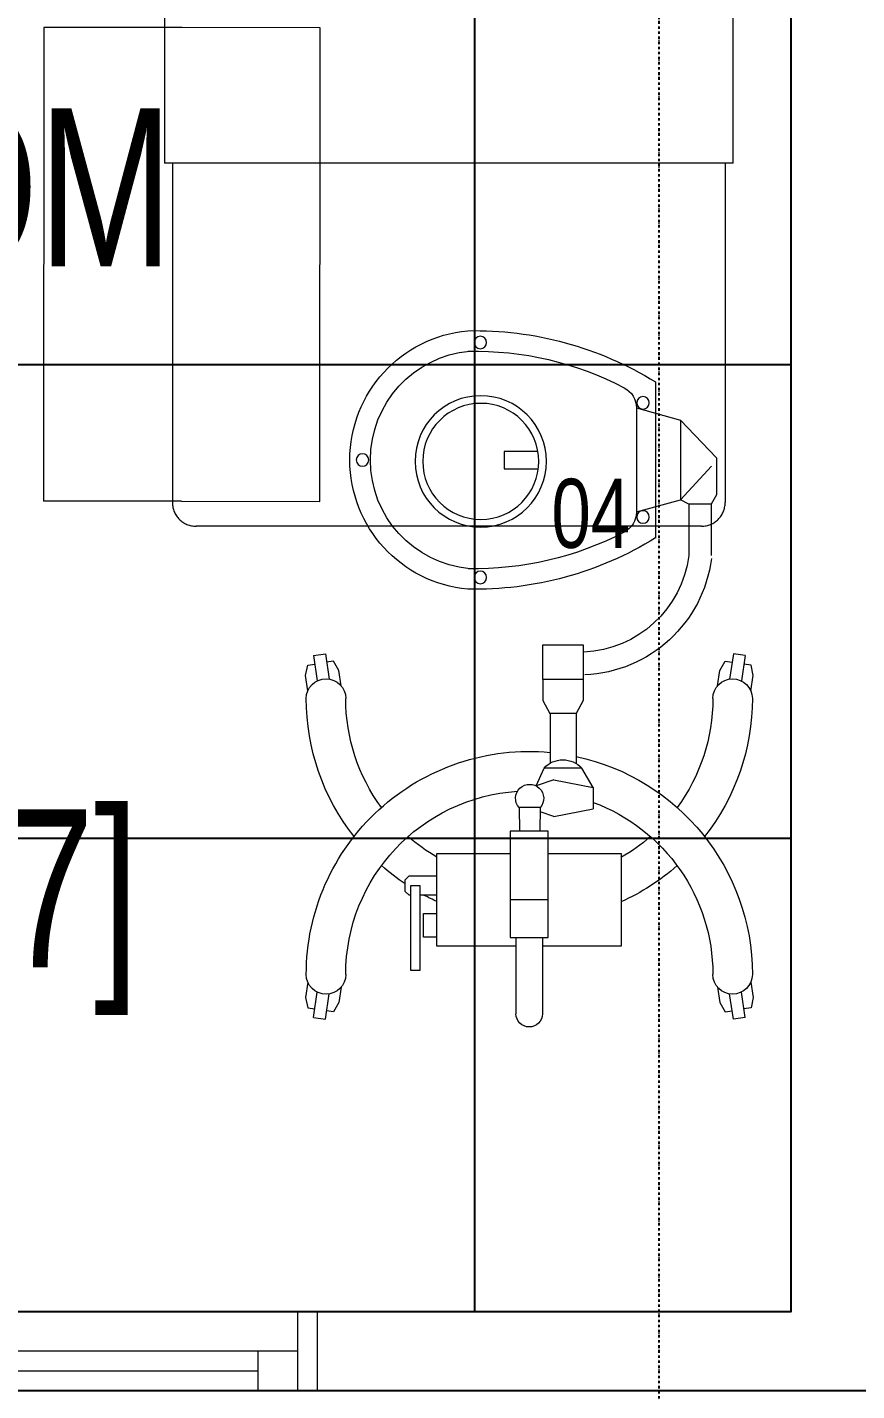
# Model space of a CAD drawing. Extents: x -560814 to 57327, y -29287 to 19916.
# Drawn here: x 38409 to 39459, y -910 to 817 of the extents above; entities that cross this region are included whole.
import ezdxf

# ---------------------------------------------------------------- set-up
doc = ezdxf.new("R2010")
doc.units = 0
doc.header["$LTSCALE"] = 0.25
doc.linetypes.add('01-First Floor$0$HIDDEN', pattern=[9.525, 6.35, -3.175])
doc.linetypes.add('DASHDOT', pattern=[25.4, 12.7, -6.35, 0, -6.35])
for name, color, linetype, lineweight in [('01-First Floor$0$72_EGR_BASE_TEXT', 252, 'Continuous', 5), ('01-First Floor$0$72_EGR_EQP_TAG', 142, 'Continuous', 5), ('01-First Floor$0$Aluminum', 251, 'Continuous', 5), ('01-First Floor$0$LOADING', 253, 'Continuous', 5), ('01-First Floor$0$Walls', 251, 'Continuous', 5), ('E-LITE-CLNG-CNDT', 6, 'DASHDOT', 35), ('T-DATA-CLNG-COND', 51, 'DASHDOT', 25)]:
    doc.layers.add(name, color=color, linetype=linetype, lineweight=lineweight)
doc.layers.add('01-First Floor$0$FALSE CEILING', color=251, linetype='Continuous')
doc.styles.add('01-First Floor$0$X3G_ENTITY_257CFD', font='swisscl.ttf', dxfattribs={"height": 200})
doc.styles.add('01-First Floor$0$X3G_ENTITY_9EC9', font='swisscl.ttf', dxfattribs={"height": 0.2})
doc.styles.add('01-First Floor$0$X3G_ENTITY_9F38', font='swisscl.ttf', dxfattribs={"height": 0.2})

# ---------------------------------------------------------------- blocks, each defined once
blk = doc.blocks.new('01-First Floor$0$HF13902-P')
at = {"color": 8, "linetype": '01-First Floor$0$HIDDEN'}
for p, q in [((-0.35, -0.6824), (-0.35, -1.1124)), ((0.35, -0.6824), (0.35, -1.1124)), ((0.32, -1.1424), (-0.32, -1.1424))]:
    blk.add_line(p, q, dxfattribs=at)
at = {"linetype": 'Continuous'}
for points in [[(0.36, -0.5224), (0.36, -0.5224), (0.36, -0.5224), (0.36, -0.5224), (0.36, -0.5224), (0.36, -0.5224), (0.36, -0.5224), (0.36, -0.5224), (0.36, -0.5224), (0.36, -0.5224), (0.36, -0.5224), (0.36, -0.5224), (0.36, -0.5224), (0.36, -0.5224), (0.36, -0.5224), (0.36, -0.5224), (0.36, -0.5224), (0.36, -0.5224), (0.36, -0.5224), (0.36, -0.5224), (0.36, -0.5224), (0.36, -0.5224), (0.36, -0.5224), (0.36, -0.5224), (0.36, -0.5224), (0.36, -0.5224), (0.36, -0.5224), (0.36, -0.5224), (0.36, -0.5224), (0.36, -0.5224), (0.36, -0.5224), (0.36, -0.5224), (0.36, -0.5224), (0.36, -0.5224), (0.36, -0.5224), (0.36, -0.5224), (0.36, -0.5224), (0.36, -0.5224), (0.36, -0.5224), (0.36, -0.5224), (0.36, -0.5224), (0.36, -0.5224), (0.36, -0.5224), (0.36, -0.5224), (0.36, -0.5224), (0.36, -0.5224), (0.36, -0.5224), (0.36, -0.5224), (0.36, -0.5224), (0.36, -0.5224), (0.36, -0.5224), (0.36, -0.5224), (0.36, -0.5224), (0.36, -0.5224), (0.36, -0.5224), (0.36, -0.5224), (0.36, -0.5224), (0.36, -0.5224), (0.36, -0.5224), (0.36, -0.5224), (0.36, -0.5224), (0.36, -0.5224), (0.36, -0.5224), (0.36, -0.5224), (0.36, -0.5224), (0.36, -0.5224), (0.36, -0.5224), (0.36, -0.5224), (0.36, -0.5224), (0.36, -0.5224), (0.36, -0.5224), (0.36, -0.5224), (0.36, -0.5224), (0.36, -0.5224), (0.36, -0.5224), (0.36, -0.5224), (0.36, -0.5224), (0.36, -0.5224), (0.36, -0.5224), (0.36, -0.5224), (0.36, -0.5224), (0.36, -0.5224), (0.36, -0.5224), (0.36, -0.5224), (0.36, -0.5224), (0.36, -0.5224), (0.36, -0.5224), (0.36, -0.5224), (0.36, -0.5224), (0.36, -0.5224), (0.36, -0.5224), (0.36, -0.5224), (0.36, -0.5224), (0.36, -0.5224), (0.36, -0.5224), (0.36, -0.5224), (0.36, -0.5224), (0.36, -0.5224), (0.36, -0.5224), (0.36, -0.5224), (0.36, -0.5224), (0.36, -0.5224), (0.36, -0.5224), (0.36, -0.5224), (0.36, -0.5224), (0.36, -0.5224), (0.36, -0.5224), (0.36, -0.5224), (0.36, -0.5224), (0.36, -0.5224), (0.36, -0.5224), (0.36, -0.5224), (0.36, -0.5224), (0.36, -0.5224), (0.36, -0.5224), (0.36, -0.5224), (0.36, -0.5224), (0.36, -0.5224), (0.36, -0.5224), (0.36, -0.5224), (0.36, -0.5224), (0.36, -0.5224), (0.36, -0.5224), (0.36, -0.5224), (0.36, -0.5224), (0.36, -0.5224), (0.36, -0.5224), (0.36, -0.5224), (0.36, -0.5224), (0.36, -0.5224), (0.36, -0.5224), (0.36, -0.5224), (0.36, -0.5224), (0.36, -0.5224), (0.36, -0.5224), (0.36, -0.5224), (0.36, -0.5224), (0.36, -0.5224), (0.36, -0.5224), (0.36, -0.5224), (0.36, -0.5224), (0.36, -0.5224), (0.36, -0.5224), (0.36, -0.5224), (0.36, -0.5224), (0.36, -0.5224), (0.36, -0.5224), (0.36, -0.5224), (0.36, -0.5224), (0.36, -0.5224), (0.36, -0.5224), (0.36, -0.5224), (0.36, -0.5224), (0.36, -0.5224), (0.36, -0.5224), (0.36, -0.5224), (0.36, -0.5224), (0.36, -0.5224), (0.36, -0.5224), (0.36, -0.5224), (0.36, -0.5224), (0.36, -0.5224), (0.36, -0.5224), (0.36, -0.5224), (0.36, -0.5224), (0.36, -0.5224), (0.36, -0.5224), (0.36, -0.5224), (0.36, -0.5224), (0.36, -0.5224), (0.36, -0.5224), (0.36, -0.5224), (0.36, -0.5224), (0.36, -0.5224), (0.36, -0.5224), (0.36, -0.5224), (0.36, -0.5224), (0.36, -0.5224), (0.36, -0.5224), (0.36, -0.5224), (0.36, -0.5224), (0.36, -0.5224), (0.36, -0.5224), (0.36, -0.5224), (0.36, -0.5224), (0.36, -0.5224), (0.36, -0.5224), (0.36, -0.5224), (0.36, -0.5224), (0.36, -0.5224), (0.36, -0.5224), (0.36, -0.5224), (0.36, -0.5224), (0.36, -0.5224), (0.36, -0.5224), (0.36, -0.5224), (0.36, -0.5224), (0.36, -0.5224), (0.36, -0.5224), (0.36, -0.5224), (0.36, -0.5224), (0.36, -0.5224), (0.36, -0.5224), (0.36, -0.5224), (0.36, -0.5224), (0.36, -0.5224), (0.36, -0.5224), (0.36, -0.5224), (0.36, -0.5224), (0.36, -0.5224), (0.36, -0.5224), (0.36, -0.5224), (0.36, -0.5224), (0.36, -0.5224), (0.36, -0.5224), (0.36, -0.5224), (0.36, -0.5224), (0.36, -0.5224), (0.36, -0.5224)], [(0.36, -0.5224), (0.36, -0.5224), (0.36, -0.5224), (0.36, -0.5224), (0.36, -0.5224), (0.36, -0.5224), (0.36, -0.5224), (0.36, -0.5224), (0.36, -0.5224), (0.36, -0.5224), (0.36, -0.5224), (0.36, -0.5224), (0.36, -0.5224), (0.36, -0.5224), (0.36, -0.5224), (0.36, -0.5224), (0.36, -0.5224), (0.36, -0.5224), (0.36, -0.5224), (0.36, -0.5224), (0.36, -0.5224), (0.36, -0.5224), (0.36, -0.5224), (0.36, -0.5224), (0.36, -0.5224), (0.36, -0.5224), (0.36, -0.5224), (0.36, -0.5224), (0.36, -0.5224), (0.36, -0.5224), (0.36, -0.5224), (0.36, -0.5224), (0.36, -0.5224), (0.36, -0.5224), (0.36, -0.5224), (0.36, -0.5224), (0.36, -0.5224), (0.36, -0.5224), (0.36, -0.5224), (0.36, -0.5224), (0.36, -0.5224), (0.36, -0.5224), (0.36, -0.5224), (0.36, -0.5224), (0.36, -0.5224), (0.36, -0.5224), (0.36, -0.5224), (0.36, -0.5224), (0.36, -0.5224), (0.36, -0.5224), (0.36, -0.5224), (0.36, -0.5224), (0.36, -0.5224), (0.36, -0.5224), (0.36, -0.5224), (0.36, -0.5224), (0.36, -0.5224), (0.36, -0.5224), (0.36, -0.5224), (0.36, -0.5224), (0.36, -0.5224), (0.36, -0.5224), (0.36, -0.5224), (0.36, -0.5224), (0.36, -0.5224), (0.36, -0.5224), (0.36, -0.5224), (0.36, -0.5224), (0.36, -0.5224), (0.36, -0.5224), (0.36, -0.5224), (0.36, -0.5224), (0.36, -0.5224), (0.36, -0.5224), (0.36, -0.5224), (0.36, -0.5224), (0.36, -0.5224), (0.36, -0.5224), (0.36, -0.5224), (0.36, -0.5224), (0.36, -0.5224), (0.36, -0.5224), (0.36, -0.5224), (0.36, -0.5224), (0.36, -0.5224), (0.36, -0.5224), (0.36, -0.5224), (0.36, -0.5224), (0.36, -0.5224), (0.36, -0.5224), (0.36, -0.5224), (0.36, -0.5224), (0.36, -0.5224), (0.36, -0.5224), (0.36, -0.5224), (0.36, -0.5224), (0.36, -0.5224), (0.36, -0.5224), (0.36, -0.5224), (0.36, -0.5224), (0.36, -0.5224), (0.36, -0.5224), (0.36, -0.5224), (0.36, -0.5224), (0.36, -0.5224), (0.36, -0.5224), (0.36, -0.5224), (0.36, -0.5224), (0.36, -0.5224), (0.36, -0.5224), (0.36, -0.5224), (0.36, -0.5224), (0.36, -0.5224), (0.36, -0.5224), (0.36, -0.5224), (0.36, -0.5224), (0.36, -0.5224), (0.36, -0.5224), (0.36, -0.5224), (0.36, -0.5224), (0.36, -0.5224), (0.36, -0.5224), (0.36, -0.5224), (0.36, -0.5224), (0.36, -0.5224), (0.36, -0.5224), (0.36, -0.5224), (0.36, -0.5224), (0.36, -0.5224), (0.36, -0.5224), (0.36, -0.5224), (0.36, -0.5224), (0.36, -0.5224), (0.36, -0.5224), (0.36, -0.5224), (0.36, -0.5224), (0.36, -0.5224), (0.36, -0.5224), (0.36, -0.5224), (0.36, -0.5224), (0.36, -0.5224), (0.36, -0.5224), (0.36, -0.5224), (0.36, -0.5224), (0.36, -0.5224), (0.36, -0.5224), (0.36, -0.5224), (0.36, -0.5224), (0.36, -0.5224), (0.36, -0.5224), (0.36, -0.5224), (0.36, -0.5224), (0.36, -0.5224), (0.36, -0.5224), (0.36, -0.5224), (0.36, -0.5224), (0.36, -0.5224), (0.36, -0.5224), (0.36, -0.5224), (0.36, -0.5224), (0.36, -0.5224), (0.36, -0.5224), (0.36, -0.5224), (0.36, -0.5224), (0.36, -0.5224), (0.36, -0.5224), (0.36, -0.5224), (0.36, -0.5224), (0.36, -0.5224), (0.36, -0.5224), (0.36, -0.5224), (0.36, -0.5224), (0.36, -0.5224), (0.36, -0.5224), (0.36, -0.5224), (0.36, -0.5224), (0.36, -0.5224), (0.36, -0.5224), (0.36, -0.5224), (0.36, -0.5224), (0.36, -0.5224), (0.36, -0.5224), (0.36, -0.5224), (0.36, -0.5224), (0.36, -0.5224), (0.36, -0.5224), (0.36, -0.5224), (0.36, -0.5224), (0.36, -0.5224), (0.36, -0.5224), (0.36, -0.5224), (0.36, -0.5224), (0.36, -0.5224), (0.36, -0.5224), (0.36, -0.5224), (0.36, -0.5224), (0.36, -0.5224), (0.36, -0.5224), (0.36, -0.5224), (0.36, -0.5224), (0.36, -0.5224), (0.36, -0.5224), (0.36, -0.5224), (0.36, -0.5224), (0.36, -0.5224), (0.36, -0.5224), (0.36, -0.5224), (0.36, -0.5224), (0.36, -0.5224), (0.36, -0.5224), (0.36, -0.5224), (0.36, -0.5224), (0.36, -0.5224), (0.36, -0.5224)], [(0.36, -0.5224), (0.36, -0.5224), (0.36, -0.5224), (0.36, -0.5224), (0.36, -0.5224), (0.36, -0.5224), (0.36, -0.5224), (0.36, -0.5224), (0.36, -0.5224), (0.36, -0.5224), (0.36, -0.5224), (0.36, -0.5224), (0.36, -0.5224), (0.36, -0.5224), (0.36, -0.5224), (0.36, -0.5224), (0.36, -0.5224), (0.36, -0.5224), (0.36, -0.5224), (0.36, -0.5224), (0.36, -0.5224), (0.36, -0.5224), (0.36, -0.5224), (0.36, -0.5224), (0.36, -0.5224), (0.36, -0.5224), (0.36, -0.5224), (0.36, -0.5224), (0.36, -0.5224), (0.36, -0.5224), (0.36, -0.5224), (0.36, -0.5224), (0.36, -0.5224), (0.36, -0.5224), (0.36, -0.5224), (0.36, -0.5224), (0.36, -0.5224), (0.36, -0.5224), (0.36, -0.5224), (0.36, -0.5224), (0.36, -0.5224), (0.36, -0.5224), (0.36, -0.5224), (0.36, -0.5224), (0.36, -0.5224), (0.36, -0.5224), (0.36, -0.5224), (0.36, -0.5224), (0.36, -0.5224), (0.36, -0.5224), (0.36, -0.5224), (0.36, -0.5224), (0.36, -0.5224), (0.36, -0.5224), (0.36, -0.5224), (0.36, -0.5224), (0.36, -0.5224), (0.36, -0.5224), (0.36, -0.5224), (0.36, -0.5224), (0.36, -0.5224), (0.36, -0.5224), (0.36, -0.5224), (0.36, -0.5224), (0.36, -0.5224), (0.36, -0.5224), (0.36, -0.5224), (0.36, -0.5224), (0.36, -0.5224), (0.36, -0.5224), (0.36, -0.5224), (0.36, -0.5224), (0.36, -0.5224), (0.36, -0.5224), (0.36, -0.5224), (0.36, -0.5224), (0.36, -0.5224), (0.36, -0.5224), (0.36, -0.5224), (0.36, -0.5224), (0.36, -0.5224), (0.36, -0.5224), (0.36, -0.5224), (0.36, -0.5224), (0.36, -0.5224), (0.36, -0.5224), (0.36, -0.5224), (0.36, -0.5224), (0.36, -0.5224), (0.36, -0.5224), (0.36, -0.5224), (0.36, -0.5224), (0.36, -0.5224), (0.36, -0.5224), (0.36, -0.5224), (0.36, -0.5224), (0.36, -0.5224), (0.36, -0.5224), (0.36, -0.5224), (0.36, -0.5224), (0.36, -0.5224), (0.36, -0.5224), (0.36, -0.5224), (0.36, -0.5224), (0.36, -0.5224), (0.36, -0.5224), (0.36, -0.5224), (0.36, -0.5224), (0.36, -0.5224), (0.36, -0.5224), (0.36, -0.5224), (0.36, -0.5224), (0.36, -0.5224), (0.36, -0.5224), (0.36, -0.5224), (0.36, -0.5224), (0.36, -0.5224), (0.36, -0.5224), (0.36, -0.5224), (0.36, -0.5224), (0.36, -0.5224), (0.36, -0.5224), (0.36, -0.5224), (0.36, -0.5224), (0.36, -0.5224), (0.36, -0.5224), (0.36, -0.5224), (0.36, -0.5224), (0.36, -0.5224), (0.36, -0.5224), (0.36, -0.5224), (0.36, -0.5224), (0.36, -0.5224), (0.36, -0.5224), (0.36, -0.5224), (0.36, -0.5224), (0.36, -0.5224), (0.36, -0.5224), (0.36, -0.5224), (0.36, -0.5224), (0.36, -0.5224), (0.36, -0.5224), (0.36, -0.5224), (0.36, -0.5224), (0.36, -0.5224), (0.36, -0.5224), (0.36, -0.5224), (0.36, -0.5224), (0.36, -0.5224), (0.36, -0.5224), (0.36, -0.5224), (0.36, -0.5224), (0.36, -0.5224), (0.36, -0.5224), (0.36, -0.5224), (0.36, -0.5224), (0.36, -0.5224), (0.36, -0.5224), (0.36, -0.5224), (0.36, -0.5224), (0.36, -0.5224), (0.36, -0.5224), (0.36, -0.5224), (0.36, -0.5224), (0.36, -0.5224), (0.36, -0.5224), (0.36, -0.5224), (0.36, -0.5224), (0.36, -0.5224), (0.36, -0.5224), (0.36, -0.5224), (0.36, -0.5224), (0.36, -0.5224), (0.36, -0.5224), (0.36, -0.5224), (0.36, -0.5224), (0.36, -0.5224), (0.36, -0.5224), (0.36, -0.5224), (0.36, -0.5224), (0.36, -0.5224), (0.36, -0.5224), (0.36, -0.5224), (0.36, -0.5224), (0.36, -0.5224), (0.36, -0.5224), (0.36, -0.5224), (0.36, -0.5224), (0.36, -0.5224), (0.36, -0.5224), (0.36, -0.5224), (0.36, -0.5224), (0.36, -0.5224), (0.36, -0.5224), (0.36, -0.5224), (0.36, -0.5224), (0.36, -0.5224), (0.36, -0.5224), (0.36, -0.5224), (0.36, -0.5224), (0.36, -0.5224), (0.36, -0.5224), (0.36, -0.5224), (0.36, -0.5224), (0.36, -0.5224), (0.36, -0.5224), (0.36, -0.5224), (0.36, -0.5224), (0.36, -0.5224), (0.36, -0.5224), (0.36, -0.5224), (0.36, -0.5224), (0.36, -0.5224), (0.36, -0.5224), (0.36, -0.5224), (0.36, -0.5224), (0.36, -0.5224), (0.36, -0.5224), (0.36, -0.5224), (0.36, -0.5224), (0.36, -0.5224), (0.36, -0.5224), (0.36, -0.5224), (0.36, -0.5224), (0.36, -0.5224), (0.36, -0.5224), (0.36, -0.5224), (0.36, -0.5224), (0.36, -0.5224), (0.36, -0.5224), (0.36, -0.5224), (0.36, -0.5224), (0.36, -0.5224), (0.36, -0.5224), (0.36, -0.5224), (0.36, -0.5224), (0.36, -0.5224), (0.36, -0.5224), (0.36, -0.5224), (0.36, -0.5224), (0.36, -0.5224), (0.36, -0.5224), (0.36, -0.5224), (0.36, -0.5224), (0.36, -0.5224), (0.36, -0.5224), (0.36, -0.5224), (0.36, -0.5224), (0.36, -0.5224), (0.36, -0.5224), (0.36, -0.5224), (0.36, -0.5224), (0.36, -0.5224), (0.36, -0.5224), (0.36, -0.5224), (0.36, -0.5224), (0.36, -0.5224), (0.36, -0.5224), (0.36, -0.5224), (0.36, -0.5224), (0.36, -0.5224), (0.36, -0.5224), (0.36, -0.5224), (0.36, -0.5224), (0.36, -0.5224), (0.36, -0.5224), (0.36, -0.5224), (0.36, -0.5224), (0.36, -0.5224), (0.36, -0.5224), (0.36, -0.5224), (0.36, -0.5224), (0.36, -0.5224), (0.36, -0.5224), (0.36, -0.5224), (0.36, -0.5224), (0.36, -0.5224)]]:
    blk.add_lwpolyline(points, close=True, dxfattribs=at)
for points in [[(0.36, -0.5224), (0.36, -0.5224), (0.36, -0.5224), (0.36, -0.5224), (0.36, -0.5224), (0.36, -0.5224), (0.36, -0.5224), (0.36, -0.5224)], [(0.36, -0.5224), (0.36, -0.5224), (0.36, -0.5224), (0.36, -0.5224), (0.36, -0.5224), (0.36, -0.5224), (0.36, -0.5224), (0.36, -0.5224), (0.36, -0.5224), (0.36, -0.5224), (0.36, -0.5224), (0.36, -0.5224), (0.36, -0.5224), (0.36, -0.5224), (0.36, -0.5224), (0.36, -0.5224), (0.36, -0.5224), (0.36, -0.5224), (0.36, -0.5224), (0.36, -0.5224), (0.36, -0.5224), (0.36, -0.5224), (0.36, -0.5224), (0.36, -0.5224), (0.36, -0.5224), (0.36, -0.5224), (0.36, -0.5224), (0.36, -0.5224), (0.36, -0.5224), (0.36, -0.5224), (0.36, -0.5224), (0.36, -0.5224), (0.36, -0.5224), (0.36, -0.5224), (0.36, -0.5224), (0.36, -0.5224), (0.36, -0.5224), (0.36, -0.5224), (0.36, -0.5224), (0.36, -0.5224), (0.36, -0.5224), (0.36, -0.5224), (0.36, -0.5224), (0.36, -0.5224), (0.36, -0.5224), (0.36, -0.5224), (0.36, -0.5224), (0.36, -0.5224), (0.36, -0.5224), (0.36, -0.5224), (0.36, -0.5224), (0.36, -0.5224), (0.36, -0.5224), (0.36, -0.5224), (0.36, -0.5224), (0.36, -0.5224), (0.36, -0.5224), (0.36, -0.5224), (0.36, -0.5224), (0.36, -0.5224), (0.36, -0.5224), (0.36, -0.5224), (0.36, -0.5224), (0.36, -0.5224), (0.36, -0.5224), (0.36, -0.5224), (0.36, -0.5224), (0.36, -0.5224), (0.36, -0.5224), (0.36, -0.5224), (0.36, -0.5224), (0.36, -0.5224), (0.36, -0.5224), (0.36, -0.5224), (0.36, -0.5224), (0.36, -0.5224), (0.36, -0.5224), (0.36, -0.5224), (0.36, -0.5224), (0.36, -0.5224), (0.36, -0.5224), (0.36, -0.5224), (0.36, -0.5224), (0.36, -0.5224), (0.36, -0.5224), (0.36, -0.5224), (0.36, -0.5224), (0.36, -0.5224), (0.36, -0.5224), (0.36, -0.5224), (0.36, -0.5224), (0.36, -0.5224), (0.36, -0.5224), (0.36, -0.5224), (0.36, -0.5224), (0.36, -0.5224), (0.36, -0.5224), (0.36, -0.5224), (0.36, -0.5224), (0.36, -0.5224), (0.36, -0.5224), (0.36, -0.5224), (0.36, -0.5224), (0.36, -0.5224), (0.36, -0.5224), (0.36, -0.5224), (0.36, -0.5224), (0.36, -0.5224), (0.36, -0.5224), (0.36, -0.5224), (0.36, -0.5224)], [(0.36, -0.5224), (0.36, -0.5224), (0.36, -0.5224), (0.36, -0.5224), (0.36, -0.5224), (0.36, -0.5224), (0.36, -0.5224), (0.36, -0.5224), (0.36, -0.5224), (0.36, -0.5224), (0.36, -0.5224), (0.36, -0.5224), (0.36, -0.5224), (0.36, -0.5224), (0.36, -0.5224), (0.36, -0.5224), (0.36, -0.5224)], [(0.36, -0.5224), (0.36, -0.5224), (0.36, -0.5224), (0.36, -0.5224), (0.36, -0.5224), (0.36, -0.5224), (0.36, -0.5224)], [(0.36, -0.5224), (0.36, -0.5224), (0.36, -0.5224), (0.36, -0.5224), (0.36, -0.5224), (0.36, -0.5224), (0.36, -0.5224), (0.36, -0.5224), (0.36, -0.5224), (0.36, -0.5224), (0.36, -0.5224), (0.36, -0.5224)], [(0.36, -0.5224), (0.36, -0.5224), (0.36, -0.5224), (0.36, -0.5224), (0.36, -0.5224), (0.36, -0.5224), (0.36, -0.5224), (0.36, -0.5224), (0.36, -0.5224), (0.36, -0.5224), (0.36, -0.5224), (0.36, -0.5224), (0.36, -0.5224), (0.36, -0.5224), (0.36, -0.5224), (0.36, -0.5224), (0.36, -0.5224), (0.36, -0.5224), (0.36, -0.5224), (0.36, -0.5224), (0.36, -0.5224), (0.36, -0.5224), (0.36, -0.5224), (0.36, -0.5224), (0.36, -0.5224), (0.36, -0.5224), (0.36, -0.5224), (0.36, -0.5224), (0.36, -0.5224), (0.36, -0.5224), (0.36, -0.5224), (0.36, -0.5224), (0.36, -0.5224), (0.36, -0.5224), (0.36, -0.5224), (0.36, -0.5224), (0.36, -0.5224), (0.36, -0.5224), (0.36, -0.5224), (0.36, -0.5224), (0.36, -0.5224), (0.36, -0.5224), (0.36, -0.5224), (0.36, -0.5224), (0.36, -0.5224), (0.36, -0.5224), (0.36, -0.5224), (0.36, -0.5224), (0.36, -0.5224), (0.36, -0.5224), (0.36, -0.5224), (0.36, -0.5224), (0.36, -0.5224), (0.36, -0.5224), (0.36, -0.5224), (0.36, -0.5224), (0.36, -0.5224), (0.36, -0.5224), (0.36, -0.5224), (0.36, -0.5224), (0.36, -0.5224), (0.36, -0.5224), (0.36, -0.5224), (0.36, -0.5224), (0.36, -0.5224), (0.36, -0.5224), (0.36, -0.5224), (0.36, -0.5224), (0.36, -0.5224), (0.36, -0.5224), (0.36, -0.5224), (0.36, -0.5224), (0.36, -0.5224), (0.36, -0.5224), (0.36, -0.5224), (0.36, -0.5224), (0.36, -0.5224), (0.36, -0.5224), (0.36, -0.5224), (0.36, -0.5224), (0.36, -0.5224), (0.36, -0.5224), (0.36, -0.5224), (0.36, -0.5224), (0.36, -0.5224), (0.36, -0.5224), (0.36, -0.5224), (0.36, -0.5224), (0.36, -0.5224)], [(0.36, -0.5224), (0.36, -0.5224), (0.36, -0.5224), (0.36, -0.5224), (0.36, -0.5224), (0.36, -0.5224), (0.36, -0.5224), (0.36, -0.5224), (0.36, -0.5224), (0.36, -0.5224)], [(0.36, -0.5224), (0.36, -0.5224), (0.36, -0.5224), (0.36, -0.5224), (0.36, -0.5224), (0.36, -0.5224), (0.36, -0.5224), (0.36, -0.5224), (0.36, -0.5224), (0.36, -0.5224)], [(0.36, -0.5224), (0.36, -0.5224), (0.36, -0.5224), (0.36, -0.5224), (0.36, -0.5224), (0.36, -0.5224), (0.36, -0.5224), (0.36, -0.5224), (0.36, -0.5224), (0.36, -0.5224), (0.36, -0.5224), (0.36, -0.5224), (0.36, -0.5224), (0.36, -0.5224), (0.36, -0.5224)], [(0.36, -0.5224), (0.36, -0.5224), (0.36, -0.5224), (0.36, -0.5224), (0.36, -0.5224), (0.36, -0.5224), (0.36, -0.5224), (0.36, -0.5224), (0.36, -0.5224), (0.36, -0.5224)], [(0.36, -0.5224), (0.36, -0.5224), (0.36, -0.5224), (0.36, -0.5224), (0.36, -0.5224), (0.36, -0.5224), (0.36, -0.5224)], [(0.36, -0.5224), (0.36, -0.5224), (0.36, -0.5224), (0.36, -0.5224), (0.36, -0.5224), (0.36, -0.5224), (0.36, -0.5224), (0.36, -0.5224), (0.36, -0.5224), (0.36, -0.5224)], [(0.36, -0.5224), (0.36, -0.5224), (0.36, -0.5224), (0.36, -0.5224), (0.36, -0.5224), (0.36, -0.5224), (0.36, -0.5224), (0.36, -0.5224), (0.36, -0.5224), (0.36, -0.5224), (0.36, -0.5224), (0.36, -0.5224), (0.36, -0.5224), (0.36, -0.5224), (0.36, -0.5224), (0.36, -0.5224), (0.36, -0.5224), (0.36, -0.5224)], [(0.36, -0.5224), (0.36, -0.5224), (0.36, -0.5224), (0.36, -0.5224), (0.36, -0.5224), (0.36, -0.5224), (0.36, -0.5224), (0.36, -0.5224), (0.36, -0.5224)]]:
    blk.add_lwpolyline(points, dxfattribs=at)
blk.add_circle((0.36, -0.5224), 0.000000101)
at = {"color": 8, "linetype": '01-First Floor$0$HIDDEN'}
for centre, start, end in [((-0.32, -1.1124), 180, 270), ((0.32, -1.1124), 270, 0)]:
    blk.add_arc(centre, 0.03, start, end, dxfattribs=at)
at = {"layer": '01-First Floor$0$LOADING'}
for p, q in [((-0.36, 0.3161), (-0.36, -0.6824)), ((0.36, -0.6824), (0.36, 0.3161)), ((0.36, -0.6824), (-0.36, -0.6824))]:
    blk.add_line(p, q, dxfattribs=at)
blk = doc.blocks.new('01-First Floor$0$HF11772-P')
at = {"layer": '01-First Floor$0$LOADING'}
for p, q in [((0.6, 0.35), (0, 0.35)), ((0, 0.175), (0, 0.35)), ((0.6, 0.175), (0.6, 0.35)), ((0, 0.175), (0, 0)), ((0.6, 0), (0.6, 0.175)), ((0, 0), (0.6, 0))]:
    blk.add_line(p, q, dxfattribs=at)
blk = doc.blocks.new('01-First Floor$0$mobile light')
at = {"layer": '01-First Floor$0$LOADING'}
for p, q in [((1885.1, -497.29), (1883.78, -497.56)), ((1887.04, -497.59), (1885.1, -497.29)), ((1923.94, -497.59), (1925.88, -497.29)), ((1925.88, -497.29), (1927.2, -497.56)), ((1882.58, -498.29), (1882.35, -499.8)), ((1882.58, -498.29), (1885.78, -498.78)), ((1883.78, -497.56), (1883.65, -498.45)), ((1928.41, -498.29), (1925.2, -498.78)), ((1927.2, -497.56), (1927.33, -498.45)), ((1928.41, -498.29), (1928.63, -499.8)), ((1882.35, -499.8), (1885.55, -500.28)), ((1883.28, -500.85), (1883.42, -499.96)), ((1884.47, -501.5), (1883.28, -500.85)), ((1928.63, -499.8), (1925.43, -500.28)), ((1926.52, -501.5), (1927.7, -500.85)), ((1927.7, -500.85), (1927.56, -499.96)), ((1886.4, -501.79), (1884.47, -501.5)), ((1924.58, -501.79), (1926.52, -501.5)), ((1948.76, -501.94), (1947.59, -502.62)), ((1948.15, -506.5), (1952.41, -502.55)), ((1953.47, -501.94), (1948.76, -501.94)), ((1958.23, -506.5), (1953.47, -501.94)), ((1947.59, -502.62), (1941.09, -502.62)), ((1947.59, -502.62), (1947.59, -505.45)), ((1947.59, -505.45), (1941.09, -505.45)), ((1947.59, -505.45), (1948.15, -506.5)), ((1946.6, -512.08), (1948.15, -506.5)), ((1958.23, -506.5), (1948.15, -506.5)), ((1959.78, -512.08), (1958.23, -506.5)), ((1963.08, -509.67), (1943.3, -509.67)), ((1959.78, -512.08), (1946.6, -512.08)), ((1908.01, -522.53), (1909, -517.55)), ((1911.69, -517.55), (1909, -517.55)), ((1912.69, -522.53), (1911.69, -517.55)), ((1911.69, -517.55), (1914.17, -518.99)), ((1914.17, -518.99), (1914.17, -523.77)), ((1921.08, -519.69), (1914.74, -519.69)), ((1922.73, -518.8), (1921.08, -519.69)), ((1921.08, -519.69), (1921.08, -523.01)), ((1921.08, -519.69), (1921.08, -523.01)), ((1925.38, -518.8), (1922.73, -518.8)), ((1892.68, -528.06), (1892.68, -523.24)), ((1892.68, -523.24), (1906.16, -523.24)), ((1897.5, -528.06), (1897.5, -523.24)), ((1906.16, -523.24), (1906.16, -528.06)), ((1908.01, -522.53), (1908.62, -524.28)), ((1912.69, -522.53), (1911.9, -524.78)), ((1921.08, -523.01), (1914.77, -523.01)), ((1922.73, -523.93), (1921.08, -523.04)), ((1892.68, -523.97), (1883.05, -523.97)), ((1909.15, -524.25), (1906.16, -524.32)), ((1909.15, -524.25), (1909.15, -526.94)), ((1911.9, -524.78), (1914.17, -523.77)), ((1925.38, -523.93), (1922.73, -523.93)), ((1892.68, -527.34), (1883.05, -527.34)), ((1906.16, -528.06), (1892.68, -528.06)), ((1909.15, -526.94), (1906.16, -526.87)), ((1884.47, -549.77), (1883.28, -550.42)), ((1883.28, -550.42), (1883.42, -551.31)), ((1886.4, -549.48), (1884.47, -549.77)), ((1924.58, -549.48), (1926.52, -549.77)), ((1926.52, -549.77), (1927.7, -550.42)), ((1927.7, -550.42), (1927.56, -551.31)), ((1882.35, -551.47), (1885.55, -550.99)), ((1882.58, -552.98), (1882.35, -551.47)), ((1882.58, -552.98), (1885.78, -552.5)), ((1928.41, -552.98), (1925.2, -552.5)), ((1928.63, -551.47), (1925.43, -550.99)), ((1928.41, -552.98), (1928.63, -551.47)), ((1883.78, -553.71), (1883.65, -552.82)), ((1885.1, -553.98), (1883.78, -553.71)), ((1887.04, -553.69), (1885.1, -553.98)), ((1923.94, -553.69), (1925.88, -553.98)), ((1925.88, -553.98), (1927.2, -553.71)), ((1927.2, -553.71), (1927.33, -552.82))]:
    blk.add_line(p, q, dxfattribs=at)
for points in [[(1903.33, -523.24), (1903.33, -514.02), (1891.61, -514.02), (1891.61, -523.97)], [(1954.27, -524.55), (1954.27, -528.82), (1952.05, -528.82), (1952.05, -524.5)], [(1891.61, -527.34), (1891.61, -537.34), (1903.33, -537.34), (1903.33, -528.06)], [(1892.74, -537.34), (1892.74, -539.04), (1895.76, -539.04), (1895.76, -537.34)], [(1898.05, -537.34), (1898.05, -539.5)], [(1898.05, -540.63), (1898.05, -540.87), (1898.53, -541.35), (1900.02, -541.35), (1900.5, -540.87), (1900.5, -537.34)]]:
    blk.add_lwpolyline(points, dxfattribs=at)
for points in [[(1929.78, -518.8), (1925.38, -518.8), (1925.38, -523.93), (1929.78, -523.93)], [(1899.3, -539.5), (1888.5, -539.5), (1888.5, -540.63), (1899.3, -540.63)]]:
    blk.add_lwpolyline(points, close=True, dxfattribs=at)
for centre, radius in [((1945.96, -511.25), 0.793), ((1960.42, -511.25), 0.793), ((1953.01, -531.79), 8.32), ((1953.01, -531.79), 7.35), ((1938.31, -531.85), 0.793), ((1968.07, -531.85), 0.793), ((1953.19, -546.77), 0.793)]:
    blk.add_circle(centre, radius, dxfattribs=at)
for centre, radius, start, end in [((1888.02, -499.89), 2.5, 90, 270), ((1888.02, -525.64), 28.25, 12.1463, 90), ((1922.96, -525.64), 28.25, 90, 128.2073), ((1922.96, -499.89), 2.5, 270, 90), ((1888.02, -525.64), 23.25, 20.3387, 90), ((1922.96, -525.64), 23.25, 90, 126.3743), ((1942.82, -519.31), 16.86, 97.1293, 177.6115), ((1942.82, -519.31), 13.97, 97.1293, 177.6115), ((1922.96, -525.64), 28.25, 138.4974, 155.7305), ((1922.96, -525.64), 23.25, 138.7224, 150.0382), ((1980.13, -532.49), 43.32, 148.2167, 181.2501), ((1926.25, -532.49), 43.32, 358.7499, 31.7833), ((1946.6, -514.96), 2.89, 90, 152.4092), ((1959.78, -514.96), 2.89, 27.5908, 90), ((1980.13, -532.49), 40.72, 152.4092, 181.2501), ((1926.25, -532.49), 40.72, 358.7499, 27.5908), ((1911.94, -521.38), 3.27, 313.0112, 46.9888), ((1888.02, -525.64), 28.25, 270, 5.3386), ((1883.05, -525.65), 1.68, 90, 270), ((1910.32, -525.6), 1.78, 229.0673, 130.9327), ((1888.02, -525.64), 23.25, 270, 356.3184), ((1953.19, -531.93), 16.44, 185.2361, 354.7639), ((1953.19, -531.93), 13.84, 185.2361, 354.7639), ((1922.96, -525.64), 28.25, 204.483, 208.105), ((1922.96, -525.64), 23.25, 210.2349, 221.2776), ((1922.96, -525.64), 28.25, 213.7985, 221.5026), ((1922.96, -525.64), 23.25, 233.6257, 270), ((1888.02, -551.39), 2.5, 90, 270), ((1922.96, -525.64), 28.25, 231.7927, 270), ((1922.96, -551.39), 2.5, 270, 90)]:
    blk.add_arc(centre, radius, start, end, dxfattribs=at)
blk = doc.blocks.new('01-First Floor$0$A$C37be4daf')
at = {"layer": '01-First Floor$0$Aluminum'}
for p, q in [((1416, 598.2), (216, 598.2)), ((241, 498.2), (241, 598.2)), ((291, 548.2), (291, 598.2)), ((1341, 548.2), (1341, 598.2)), ((1391, 498.2), (1391, 598.2)), ((291, 573.2), (1341, 573.2)), ((1391, 548.2), (241, 548.2)), ((1416, 498.2), (216, 498.2))]:
    blk.add_line(p, q, dxfattribs=at)
at = {"layer": '01-First Floor$0$Walls'}
for p, q in [((216, 498.2), (216, 598.2)), ((1416, 498.2), (1416, 598.2))]:
    blk.add_line(p, q, dxfattribs=at)
blk = doc.blocks.new('01-First Floor')
at = {"layer": '01-First Floor$0$FALSE CEILING', "linetype": 'Continuous'}
for p, q in [((38976, -810), (38976, 2260)), ((35376, 390), (39376, 390)), ((35376, -210), (39376, -210))]:
    blk.add_line(p, q, dxfattribs=at)
at = {"layer": '01-First Floor$0$FALSE CEILING'}
blk.add_lwpolyline([(35376, 2260), (39376, 2260), (39376, -810), (35376, -810)], close=True, dxfattribs=at)
blk.add_lwpolyline([(48976, -910), (8296.4, -910), (8296.4, -2710), (48976, -2710), (48976, -910)], dxfattribs=at)
at = {"layer": '01-First Floor$0$Walls'}
for p, q in [((39376, -810), (39376, 2260)), ((39376, -810), (34976, -810)), ((34876, -910), (42876, -910))]:
    blk.add_line(p, q, dxfattribs=at)
at = {"xscale": -1, "rotation": 180}
blk.add_blockref('01-First Floor$0$A$C37be4daf', (37360, -311.8), dxfattribs=at)
at = {"layer": '01-First Floor$0$LOADING', "xscale": 1000, "yscale": 1000, "zscale": 1000}
blk.add_blockref('01-First Floor$0$HF13902-P', (38942.8, 1327.4, -0.1), dxfattribs=at)
at = {"layer": '01-First Floor$0$LOADING', "extrusion": (-3.71389e-28, -3.9656e-29, -1), "xscale": -999.9999999999989, "yscale": 999.9999999999989, "zscale": -999.9999999999989, "rotation": 270.0555933617624}
blk.add_blockref('01-First Floor$0$HF11772-P', (-38779.4, 216.5, 0.1), dxfattribs=at)
at = {"layer": '01-First Floor$0$LOADING', "xscale": -10, "yscale": 10, "zscale": 10, "rotation": 270}
blk.add_blockref('01-First Floor$0$mobile light', (44301.2, -19262.9, -0.1), dxfattribs=at)
at = {"layer": '01-First Floor$0$72_EGR_BASE_TEXT', "insert": (37540, 1047.8, 0), "char_height": 200, "width": 3019.253, "attachment_point": 2, "style": '01-First Floor$0$X3G_ENTITY_9EC9'}
blk.add_mtext('GENERAL CONSULTATION / EXAMINATION ROOM', dxfattribs=at)
at = {"layer": '01-First Floor$0$72_EGR_BASE_TEXT', "insert": (38094.8, -173.6), "char_height": 200, "attachment_point": 2, "style": '01-First Floor$0$X3G_ENTITY_9F38'}
blk.add_mtext('[OPDF47]', dxfattribs=at)
at = {"layer": '01-First Floor$0$72_EGR_EQP_TAG', "insert": (39122.7, 245.1, -0.1), "char_height": 87.47, "attachment_point": 2, "style": '01-First Floor$0$X3G_ENTITY_257CFD'}
blk.add_mtext('04', dxfattribs=at)

msp = doc.modelspace()

# ---------------------------------------------------------------- linework, layer by layer
at = {"layer": 'T-DATA-CLNG-COND'}
msp.add_lwpolyline([(39208.8, 1508.4), (39208.8, -2460)], dxfattribs=at)

# ---------------------------------------------------------------- block references
at = {"layer": 'E-LITE-CLNG-CNDT'}
msp.add_blockref('01-First Floor', (0, 0), dxfattribs=at)

doc.saveas('drawing.dxf')
